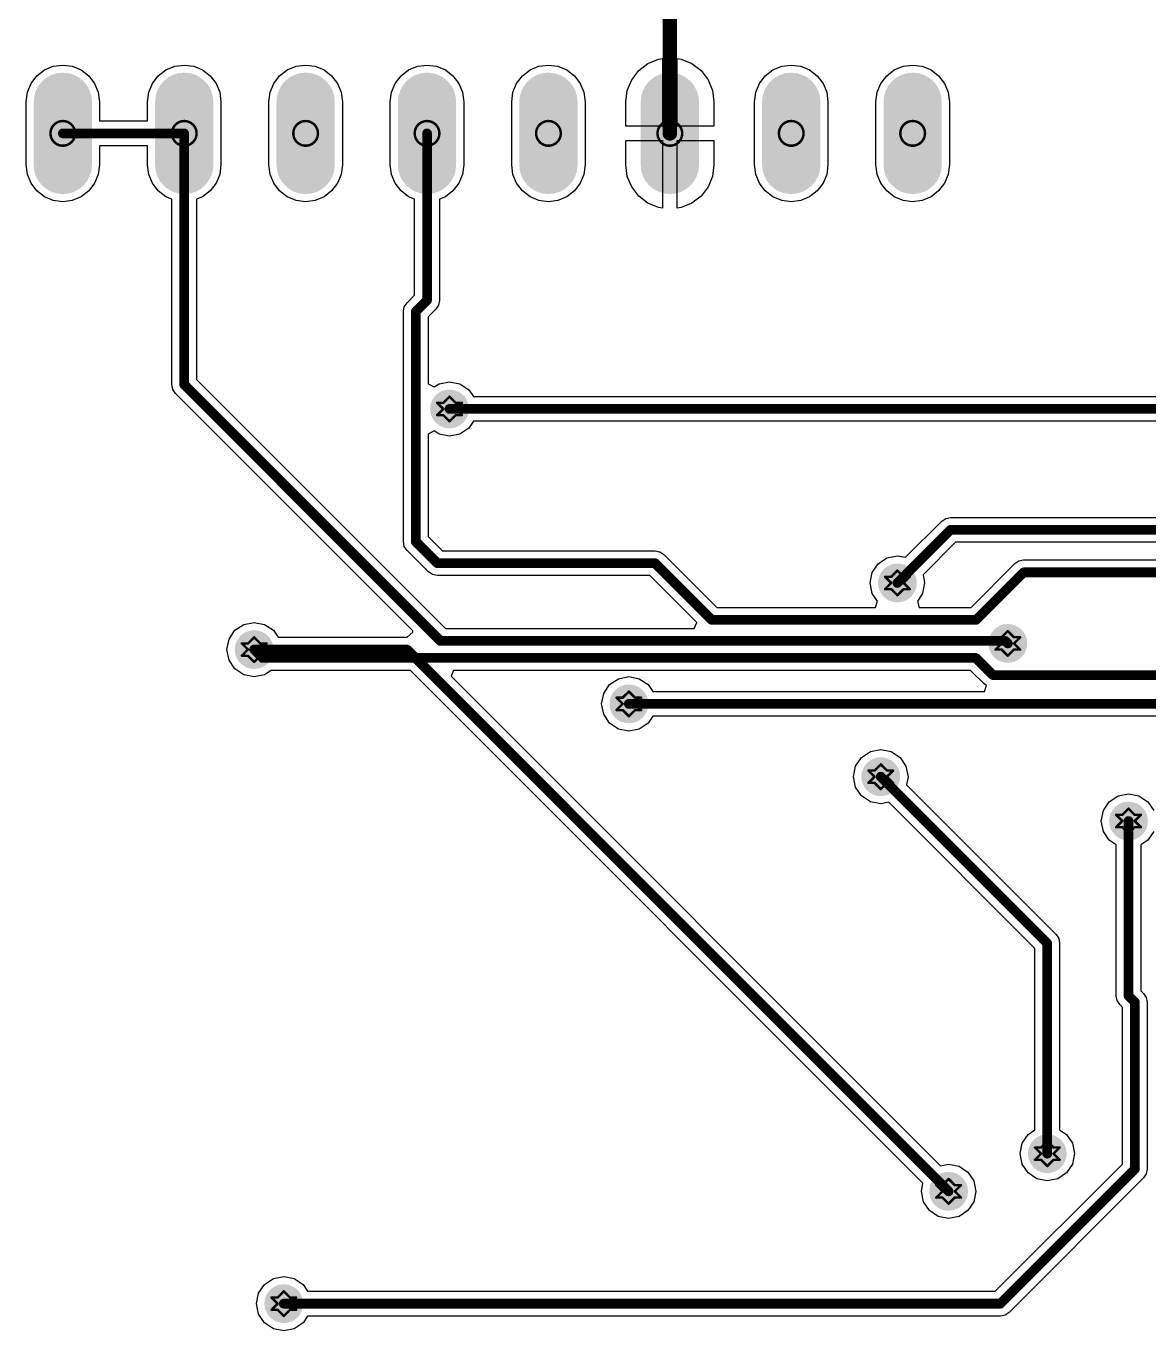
# Model space of a CAD drawing. Header units: millimetres. Extents: x 13 to 607, y 0 to 420.
# Drawn here: x 378.2 to 424.4, y 278.2 to 331.9 of the extents above; entities that cross this region are included whole.
import ezdxf

# ---------------------------------------------------------------- set-up
doc = ezdxf.new("R2010")
doc.units = ezdxf.units.MM
for name, color, linetype in [('BottomLayer', 5, 'Continuous'), ('DrillDrawing', 1, 'Continuous'), ('PadHoleLayer', 156, 'Continuous')]:
    doc.layers.add(name, color=color, linetype=linetype)

msp = doc.modelspace()

# ---------------------------------------------------------------- hatches: boundary and pattern name
at = {"layer": 'BottomLayer'}
h = msp.add_hatch(color=5, dxfattribs=at)
edge = h.paths.add_edge_path()
edge.add_arc((379.738, 328.739), 1.199, 0, 180)
edge.add_line((378.539, 328.739), (378.539, 326.142))
edge.add_arc((379.738, 326.142), 1.199, 180, 360)
edge.add_line((380.936, 326.142), (380.936, 328.739))
h = msp.add_hatch(color=5, dxfattribs=at)
edge = h.paths.add_edge_path()
edge.add_arc((384.732, 328.739), 1.199, 0, 180)
edge.add_line((383.534, 328.739), (383.534, 326.142))
edge.add_arc((384.732, 326.142), 1.199, 180, 360)
edge.add_line((385.931, 326.142), (385.931, 328.739))
h = msp.add_hatch(color=5, dxfattribs=at)
edge = h.paths.add_edge_path()
edge.add_arc((389.727, 328.739), 1.199, 0, 180)
edge.add_line((388.528, 328.739), (388.528, 326.142))
edge.add_arc((389.727, 326.142), 1.199, 180, 360)
edge.add_line((390.926, 326.142), (390.926, 328.739))
h = msp.add_hatch(color=5, dxfattribs=at)
edge = h.paths.add_edge_path()
edge.add_arc((394.722, 328.739), 1.199, 0, 180)
edge.add_line((393.523, 328.739), (393.523, 326.142))
edge.add_arc((394.722, 326.142), 1.199, 180, 360)
edge.add_line((395.92, 326.142), (395.92, 328.739))
h = msp.add_hatch(color=5, dxfattribs=at)
edge = h.paths.add_edge_path()
edge.add_arc((399.716, 328.739), 1.199, 0, 180)
edge.add_line((398.518, 328.739), (398.518, 326.142))
edge.add_arc((399.716, 326.142), 1.199, 180, 360)
edge.add_line((400.915, 326.142), (400.915, 328.739))
h = msp.add_hatch(color=5, dxfattribs=at)
edge = h.paths.add_edge_path()
edge.add_arc((404.711, 328.739), 1.199, 0, 180)
edge.add_line((403.512, 328.739), (403.512, 326.142))
edge.add_arc((404.711, 326.142), 1.199, 180, 360)
edge.add_line((405.91, 326.142), (405.91, 328.739))
h = msp.add_hatch(color=5, dxfattribs=at)
edge = h.paths.add_edge_path()
edge.add_arc((409.706, 328.739), 1.199, 0, 180)
edge.add_line((408.507, 328.739), (408.507, 326.142))
edge.add_arc((409.706, 326.142), 1.199, 180, 360)
edge.add_line((410.905, 326.142), (410.905, 328.739))
h = msp.add_hatch(color=5, dxfattribs=at)
edge = h.paths.add_edge_path()
edge.add_arc((414.701, 328.739), 1.199, 0, 180)
edge.add_line((413.502, 328.739), (413.502, 326.142))
edge.add_arc((414.701, 326.142), 1.199, 180, 360)
edge.add_line((415.899, 326.142), (415.899, 328.739))
h = msp.add_hatch(color=5, dxfattribs=at)
edge = h.paths.add_edge_path()
edge.add_arc((395.647, 316.108), 0.799, 0, 360, ccw=False)
h = msp.add_hatch(color=5, dxfattribs=at)
edge = h.paths.add_edge_path()
edge.add_arc((414.074, 308.953), 0.799, 0, 360, ccw=False)
h = msp.add_hatch(color=5, dxfattribs=at)
edge = h.paths.add_edge_path()
edge.add_arc((387.61, 306.213), 0.799, 0, 360, ccw=False)
h = msp.add_hatch(color=5, dxfattribs=at)
edge = h.paths.add_edge_path()
edge.add_arc((418.616, 306.466), 0.799, 0, 360, ccw=False)
h = msp.add_hatch(color=5, dxfattribs=at)
edge = h.paths.add_edge_path()
edge.add_arc((403.025, 303.98), 0.799, 0, 360, ccw=False)
h = msp.add_hatch(color=5, dxfattribs=at)
edge = h.paths.add_edge_path()
edge.add_arc((413.389, 300.986), 0.799, 0, 360, ccw=False)
h = msp.add_hatch(color=5, dxfattribs=at)
edge = h.paths.add_edge_path()
edge.add_arc((423.582, 299.163), 0.799, 0, 360, ccw=False)
h = msp.add_hatch(color=5, dxfattribs=at)
edge = h.paths.add_edge_path()
edge.add_arc((420.24, 285.485), 0.799, 0, 360, ccw=False)
h = msp.add_hatch(color=5, dxfattribs=at)
edge = h.paths.add_edge_path()
edge.add_arc((416.18, 283.935), 0.799, 0, 360, ccw=False)
h = msp.add_hatch(color=5, dxfattribs=at)
edge = h.paths.add_edge_path()
edge.add_arc((388.828, 279.317), 0.799, 0, 360, ccw=False)
at = {"layer": 'PadHoleLayer'}
h = msp.add_hatch(color=156, dxfattribs=at)
edge = h.paths.add_edge_path()
edge.add_arc((379.738, 327.44), 0.599, 0, 360, ccw=False)
h = msp.add_hatch(color=156, dxfattribs=at)
edge = h.paths.add_edge_path()
edge.add_arc((384.732, 327.44), 0.599, 0, 360, ccw=False)
h = msp.add_hatch(color=156, dxfattribs=at)
edge = h.paths.add_edge_path()
edge.add_arc((389.727, 327.44), 0.599, 0, 360, ccw=False)
h = msp.add_hatch(color=156, dxfattribs=at)
edge = h.paths.add_edge_path()
edge.add_arc((394.722, 327.44), 0.599, 0, 360, ccw=False)
h = msp.add_hatch(color=156, dxfattribs=at)
edge = h.paths.add_edge_path()
edge.add_arc((399.716, 327.44), 0.599, 0, 360, ccw=False)
h = msp.add_hatch(color=156, dxfattribs=at)
edge = h.paths.add_edge_path()
edge.add_arc((404.711, 327.44), 0.599, 0, 360, ccw=False)
h = msp.add_hatch(color=156, dxfattribs=at)
edge = h.paths.add_edge_path()
edge.add_arc((409.706, 327.44), 0.599, 0, 360, ccw=False)
h = msp.add_hatch(color=156, dxfattribs=at)
edge = h.paths.add_edge_path()
edge.add_arc((414.701, 327.44), 0.599, 0, 360, ccw=False)

# ---------------------------------------------------------------- linework, layer by layer
at = {"layer": 'BottomLayer'}
for p, q in [((404.242, 330.491), (404.411, 330.513)), ((404.411, 330.513), (404.411, 327.74)), ((405.011, 327.74), (405.011, 330.513)), ((405.011, 330.513), (405.181, 330.491)), ((378.669, 329.808), (378.982, 330.048)), ((378.982, 330.048), (379.346, 330.199)), ((379.346, 330.199), (379.738, 330.25)), ((379.738, 330.25), (380.129, 330.199)), ((380.129, 330.199), (380.493, 330.048)), ((380.493, 330.048), (380.806, 329.808)), ((383.664, 329.808), (383.977, 330.048)), ((383.977, 330.048), (384.341, 330.199)), ((384.341, 330.199), (384.732, 330.25)), ((384.732, 330.25), (385.124, 330.199)), ((385.124, 330.199), (385.488, 330.048)), ((385.488, 330.048), (385.801, 329.808)), ((388.658, 329.808), (388.971, 330.048)), ((388.971, 330.048), (389.336, 330.199)), ((389.336, 330.199), (389.727, 330.25)), ((389.727, 330.25), (390.118, 330.199)), ((390.118, 330.199), (390.483, 330.048)), ((390.483, 330.048), (390.796, 329.808)), ((393.653, 329.808), (393.966, 330.048)), ((393.966, 330.048), (394.331, 330.199)), ((394.331, 330.199), (394.722, 330.25)), ((394.722, 330.25), (395.113, 330.199)), ((395.113, 330.199), (395.477, 330.048)), ((395.477, 330.048), (395.79, 329.808)), ((398.648, 329.808), (398.961, 330.048)), ((398.961, 330.048), (399.325, 330.199)), ((399.325, 330.199), (399.716, 330.25)), ((399.716, 330.25), (400.108, 330.199)), ((400.108, 330.199), (400.472, 330.048)), ((400.472, 330.048), (400.785, 329.808)), ((403.141, 329.646), (403.429, 330.021)), ((403.429, 330.021), (403.804, 330.31)), ((403.804, 330.31), (404.242, 330.491)), ((405.181, 330.491), (405.618, 330.31)), ((405.618, 330.31), (405.994, 330.021)), ((405.994, 330.021), (406.282, 329.646)), ((408.637, 329.808), (408.95, 330.048)), ((408.95, 330.048), (409.315, 330.199)), ((409.315, 330.199), (409.706, 330.25)), ((409.706, 330.25), (410.097, 330.199)), ((410.097, 330.199), (410.462, 330.048)), ((410.462, 330.048), (410.775, 329.808)), ((413.632, 329.808), (413.945, 330.048)), ((413.945, 330.048), (414.309, 330.199)), ((414.309, 330.199), (414.701, 330.25)), ((414.701, 330.25), (415.092, 330.199)), ((415.092, 330.199), (415.456, 330.048)), ((415.456, 330.048), (415.769, 329.808)), ((378.278, 329.13), (378.429, 329.495)), ((378.429, 329.495), (378.669, 329.808)), ((380.806, 329.808), (381.046, 329.495)), ((381.046, 329.495), (381.197, 329.13)), ((383.273, 329.13), (383.423, 329.495)), ((383.423, 329.495), (383.664, 329.808)), ((385.801, 329.808), (386.041, 329.495)), ((386.041, 329.495), (386.192, 329.13)), ((388.267, 329.13), (388.418, 329.495)), ((388.418, 329.495), (388.658, 329.808)), ((390.796, 329.808), (391.036, 329.495)), ((391.036, 329.495), (391.187, 329.13)), ((393.262, 329.13), (393.413, 329.495)), ((393.413, 329.495), (393.653, 329.808)), ((395.79, 329.808), (396.031, 329.495)), ((396.031, 329.495), (396.182, 329.13)), ((398.257, 329.13), (398.408, 329.495)), ((398.408, 329.495), (398.648, 329.808)), ((400.785, 329.808), (401.025, 329.495)), ((401.025, 329.495), (401.176, 329.13)), ((402.959, 329.208), (403.141, 329.646)), ((406.282, 329.646), (406.463, 329.208)), ((408.246, 329.13), (408.397, 329.495)), ((408.397, 329.495), (408.637, 329.808)), ((410.775, 329.808), (411.015, 329.495)), ((411.015, 329.495), (411.166, 329.13)), ((413.241, 329.13), (413.392, 329.495)), ((413.392, 329.495), (413.632, 329.808)), ((415.769, 329.808), (416.009, 329.495)), ((416.009, 329.495), (416.16, 329.13)), ((378.226, 328.739), (378.278, 329.13)), ((381.197, 329.13), (381.249, 328.739)), ((383.221, 328.739), (383.273, 329.13)), ((386.192, 329.13), (386.244, 328.739)), ((388.216, 328.739), (388.267, 329.13)), ((391.187, 329.13), (391.238, 328.739)), ((393.21, 328.739), (393.262, 329.13)), ((396.182, 329.13), (396.233, 328.739)), ((398.205, 328.739), (398.257, 329.13)), ((401.176, 329.13), (401.228, 328.739)), ((402.898, 328.739), (402.959, 329.208)), ((406.463, 329.208), (406.525, 328.739)), ((408.195, 328.739), (408.246, 329.13)), ((411.166, 329.13), (411.217, 328.739)), ((413.189, 328.739), (413.241, 329.13)), ((416.16, 329.13), (416.212, 328.739)), ((378.226, 326.142), (378.226, 328.739)), ((381.249, 328.739), (381.249, 327.95)), ((383.221, 327.95), (383.221, 328.739)), ((386.244, 328.739), (386.244, 326.142)), ((388.216, 326.142), (388.216, 328.739)), ((391.238, 328.739), (391.238, 326.142)), ((393.21, 326.142), (393.21, 328.739)), ((396.233, 328.739), (396.233, 326.142)), ((398.205, 326.142), (398.205, 328.739)), ((401.228, 328.739), (401.228, 326.142)), ((402.898, 327.74), (402.898, 328.739)), ((406.525, 328.739), (406.525, 327.74)), ((408.195, 326.142), (408.195, 328.739)), ((411.217, 328.739), (411.217, 326.142)), ((413.189, 326.142), (413.189, 328.739)), ((416.212, 328.739), (416.212, 326.142)), ((381.249, 327.95), (383.221, 327.95)), ((404.411, 327.74), (402.898, 327.74)), ((406.525, 327.74), (405.011, 327.74)), ((383.221, 326.931), (381.249, 326.931)), ((381.249, 326.931), (381.249, 326.142)), ((383.221, 326.142), (383.221, 326.931)), ((402.898, 326.142), (402.898, 327.141)), ((402.898, 327.141), (404.411, 327.141)), ((404.411, 327.141), (404.411, 324.368)), ((405.011, 324.368), (405.011, 327.141)), ((405.011, 327.141), (406.525, 327.141)), ((406.525, 327.141), (406.525, 326.142)), ((378.278, 325.751), (378.226, 326.142)), ((378.429, 325.386), (378.278, 325.751)), ((381.197, 325.751), (381.046, 325.386)), ((381.249, 326.142), (381.197, 325.751)), ((383.273, 325.751), (383.221, 326.142)), ((383.423, 325.386), (383.273, 325.751)), ((386.192, 325.751), (386.041, 325.386)), ((386.244, 326.142), (386.192, 325.751)), ((388.267, 325.751), (388.216, 326.142)), ((388.418, 325.386), (388.267, 325.751)), ((391.187, 325.751), (391.036, 325.386)), ((391.238, 326.142), (391.187, 325.751)), ((393.262, 325.751), (393.21, 326.142)), ((393.413, 325.386), (393.262, 325.751)), ((396.182, 325.751), (396.031, 325.386)), ((396.233, 326.142), (396.182, 325.751)), ((398.257, 325.751), (398.205, 326.142)), ((398.408, 325.386), (398.257, 325.751)), ((401.176, 325.751), (401.025, 325.386)), ((401.228, 326.142), (401.176, 325.751)), ((402.959, 325.672), (402.898, 326.142)), ((406.525, 326.142), (406.463, 325.672)), ((408.246, 325.751), (408.195, 326.142)), ((408.397, 325.386), (408.246, 325.751)), ((411.166, 325.751), (411.015, 325.386)), ((411.217, 326.142), (411.166, 325.751)), ((413.241, 325.751), (413.189, 326.142)), ((413.392, 325.386), (413.241, 325.751)), ((416.16, 325.751), (416.009, 325.386)), ((416.212, 326.142), (416.16, 325.751)), ((378.669, 325.073), (378.429, 325.386)), ((381.046, 325.386), (380.806, 325.073)), ((383.664, 325.073), (383.423, 325.386)), ((386.041, 325.386), (385.801, 325.073)), ((388.658, 325.073), (388.418, 325.386)), ((391.036, 325.386), (390.796, 325.073)), ((393.653, 325.073), (393.413, 325.386)), ((396.031, 325.386), (395.79, 325.073)), ((398.648, 325.073), (398.408, 325.386)), ((401.025, 325.386), (400.785, 325.073)), ((403.141, 325.235), (402.959, 325.672)), ((403.429, 324.859), (403.141, 325.235)), ((406.282, 325.235), (405.994, 324.859)), ((406.463, 325.672), (406.282, 325.235)), ((408.637, 325.073), (408.397, 325.386)), ((411.015, 325.386), (410.775, 325.073)), ((413.632, 325.073), (413.392, 325.386)), ((416.009, 325.386), (415.769, 325.073)), ((378.982, 324.833), (378.669, 325.073)), ((379.346, 324.682), (378.982, 324.833)), ((379.738, 324.63), (379.346, 324.682)), ((380.129, 324.682), (379.738, 324.63)), ((380.493, 324.833), (380.129, 324.682)), ((380.806, 325.073), (380.493, 324.833)), ((383.977, 324.833), (383.664, 325.073)), ((384.223, 324.731), (383.977, 324.833)), ((384.223, 317.108), (384.223, 324.731)), ((385.488, 324.833), (385.242, 324.731)), ((385.242, 324.731), (385.242, 317.319)), ((385.801, 325.073), (385.488, 324.833)), ((388.971, 324.833), (388.658, 325.073)), ((389.336, 324.682), (388.971, 324.833)), ((389.727, 324.63), (389.336, 324.682)), ((390.118, 324.682), (389.727, 324.63)), ((390.483, 324.833), (390.118, 324.682)), ((390.796, 325.073), (390.483, 324.833)), ((393.966, 324.833), (393.653, 325.073)), ((394.212, 324.731), (393.966, 324.833)), ((394.212, 320.785), (394.212, 324.731)), ((395.477, 324.833), (395.231, 324.731)), ((395.231, 324.731), (395.231, 320.574)), ((395.79, 325.073), (395.477, 324.833)), ((398.961, 324.833), (398.648, 325.073)), ((399.325, 324.682), (398.961, 324.833)), ((399.716, 324.63), (399.325, 324.682)), ((400.108, 324.682), (399.716, 324.63)), ((400.472, 324.833), (400.108, 324.682)), ((400.785, 325.073), (400.472, 324.833)), ((403.804, 324.571), (403.429, 324.859)), ((405.994, 324.859), (405.618, 324.571)), ((408.95, 324.833), (408.637, 325.073)), ((409.315, 324.682), (408.95, 324.833)), ((409.706, 324.63), (409.315, 324.682)), ((410.097, 324.682), (409.706, 324.63)), ((410.462, 324.833), (410.097, 324.682)), ((410.775, 325.073), (410.462, 324.833)), ((413.945, 324.833), (413.632, 325.073)), ((414.309, 324.682), (413.945, 324.833)), ((414.701, 324.63), (414.309, 324.682)), ((415.092, 324.682), (414.701, 324.63)), ((415.456, 324.833), (415.092, 324.682)), ((415.769, 325.073), (415.456, 324.833)), ((404.242, 324.39), (403.804, 324.571)), ((404.411, 324.368), (404.242, 324.39)), ((405.181, 324.39), (405.011, 324.368)), ((405.618, 324.571), (405.181, 324.39)), ((393.787, 320.305), (393.898, 320.47)), ((393.898, 320.47), (394.212, 320.785)), ((395.192, 320.379), (395.082, 320.214)), ((395.231, 320.574), (395.192, 320.379)), ((393.749, 320.11), (393.787, 320.305)), ((393.749, 310.653), (393.749, 320.11)), ((395.082, 320.214), (394.767, 319.899)), ((394.767, 319.899), (394.767, 317.147)), ((384.262, 316.914), (384.223, 317.108)), ((385.242, 317.319), (395.484, 307.077)), ((394.767, 317.147), (395.021, 317.012)), ((395.021, 317.012), (395.218, 317.143)), ((395.218, 317.143), (395.647, 317.229)), ((395.647, 317.229), (396.076, 317.143)), ((396.076, 317.143), (396.439, 316.9)), ((384.372, 316.748), (384.262, 316.914)), ((394.142, 306.979), (384.372, 316.748)), ((396.439, 316.9), (396.628, 316.618)), ((396.628, 316.618), (459.602, 316.618)), ((396.628, 315.599), (396.439, 315.316)), ((459.602, 315.599), (396.628, 315.599)), ((395.021, 315.205), (394.767, 315.069)), ((394.767, 315.069), (394.767, 310.864)), ((395.218, 315.073), (395.021, 315.205)), ((395.647, 314.988), (395.218, 315.073)), ((396.076, 315.073), (395.647, 314.988)), ((396.439, 315.316), (396.076, 315.073)), ((414.408, 310.007), (415.896, 311.495)), ((415.896, 311.495), (416.061, 311.606)), ((416.061, 311.606), (416.256, 311.644)), ((416.256, 311.644), (472.044, 311.644)), ((394.767, 310.864), (395.357, 310.274)), ((393.787, 310.458), (393.749, 310.653)), ((393.898, 310.293), (393.787, 310.458)), ((394.786, 309.405), (393.898, 310.293)), ((395.357, 310.274), (404.103, 310.274)), ((404.103, 310.274), (404.297, 310.235)), ((404.297, 310.235), (404.463, 310.125)), ((404.463, 310.125), (406.64, 307.948)), ((416.467, 310.626), (415.128, 309.287)), ((472.255, 310.626), (416.467, 310.626)), ((413.039, 309.382), (413.282, 309.745)), ((413.282, 309.745), (413.645, 309.988)), ((413.645, 309.988), (414.074, 310.073)), ((414.074, 310.073), (414.408, 310.007)), ((417.106, 307.948), (418.908, 309.749)), ((418.908, 309.749), (419.073, 309.86)), ((419.073, 309.86), (419.268, 309.898)), ((419.268, 309.898), (488.296, 309.898)), ((394.951, 309.295), (394.786, 309.405)), ((395.146, 309.256), (394.951, 309.295)), ((403.892, 309.256), (395.146, 309.256)), ((405.816, 307.331), (403.892, 309.256)), ((412.954, 308.953), (413.039, 309.382)), ((415.128, 309.287), (415.195, 308.953)), ((413.039, 308.524), (412.954, 308.953)), ((413.255, 308.202), (413.039, 308.524)), ((415.109, 308.524), (414.894, 308.202)), ((415.195, 308.953), (415.109, 308.524)), ((413.179, 307.948), (413.255, 308.202)), ((414.894, 308.202), (414.97, 307.948)), ((406.64, 307.948), (413.179, 307.948)), ((414.97, 307.948), (417.106, 307.948)), ((386.575, 306.642), (386.818, 307.005)), ((386.818, 307.005), (387.181, 307.248)), ((387.181, 307.248), (387.61, 307.333)), ((387.61, 307.333), (388.039, 307.248)), ((388.039, 307.248), (388.402, 307.005)), ((388.402, 307.005), (388.591, 306.722)), ((393.903, 306.722), (394.133, 306.931)), ((394.133, 306.931), (394.142, 306.979)), ((395.484, 307.077), (405.711, 307.077)), ((405.711, 307.077), (405.816, 307.331)), ((386.49, 306.213), (386.575, 306.642)), ((388.591, 306.722), (393.903, 306.722)), ((386.575, 305.784), (386.49, 306.213)), ((386.818, 305.421), (386.575, 305.784)), ((387.181, 305.178), (386.818, 305.421)), ((388.311, 305.359), (388.039, 305.178)), ((394.036, 305.359), (388.311, 305.359)), ((415.126, 284.269), (394.036, 305.359)), ((395.808, 305.359), (395.711, 305.125)), ((417.086, 305.359), (395.808, 305.359)), ((417.64, 304.806), (417.086, 305.359)), ((387.61, 305.092), (387.181, 305.178)), ((388.039, 305.178), (387.61, 305.092)), ((395.711, 305.125), (415.846, 284.989)), ((401.99, 304.409), (402.233, 304.772)), ((402.233, 304.772), (402.596, 305.015)), ((402.596, 305.015), (403.025, 305.1)), ((403.025, 305.1), (403.454, 305.015)), ((403.454, 305.015), (403.817, 304.772)), ((403.817, 304.772), (404.006, 304.489)), ((417.733, 304.743), (417.64, 304.806)), ((401.905, 303.98), (401.99, 304.409)), ((404.006, 304.489), (417.656, 304.489)), ((417.656, 304.489), (417.733, 304.743)), ((401.99, 303.551), (401.905, 303.98)), ((402.233, 303.188), (401.99, 303.551)), ((402.596, 302.945), (402.233, 303.188)), ((403.817, 303.188), (403.454, 302.945)), ((404.006, 303.471), (403.817, 303.188)), ((442.644, 303.471), (404.006, 303.471)), ((403.025, 302.86), (402.596, 302.945)), ((403.454, 302.945), (403.025, 302.86)), ((412.96, 302.021), (413.389, 302.106)), ((413.389, 302.106), (413.818, 302.021)), ((412.354, 301.415), (412.597, 301.778)), ((412.597, 301.778), (412.96, 302.021)), ((413.818, 302.021), (414.181, 301.778)), ((414.181, 301.778), (414.424, 301.415)), ((412.269, 300.986), (412.354, 301.415)), ((414.424, 301.415), (414.51, 300.986)), ((412.354, 300.557), (412.269, 300.986)), ((412.597, 300.194), (412.354, 300.557)), ((414.51, 300.986), (414.443, 300.652)), ((414.443, 300.652), (420.6, 294.495)), ((412.96, 299.951), (412.597, 300.194)), ((413.389, 299.866), (412.96, 299.951)), ((413.723, 299.932), (413.389, 299.866)), ((419.731, 293.924), (413.723, 299.932)), ((422.547, 299.592), (422.789, 299.955)), ((422.789, 299.955), (423.153, 300.198)), ((423.153, 300.198), (423.582, 300.284)), ((423.582, 300.284), (424.01, 300.198)), ((424.01, 300.198), (424.374, 299.955)), ((424.374, 299.955), (424.617, 299.592)), ((422.461, 299.163), (422.547, 299.592)), ((422.547, 298.734), (422.461, 299.163)), ((422.789, 298.371), (422.547, 298.734)), ((423.072, 298.182), (422.789, 298.371)), ((424.374, 298.371), (424.091, 298.182)), ((424.617, 298.734), (424.374, 298.371)), ((423.072, 291.974), (423.072, 298.182)), ((424.091, 298.182), (424.091, 292.185)), ((420.6, 294.495), (420.71, 294.33)), ((420.71, 294.33), (420.749, 294.135)), ((420.749, 294.135), (420.749, 286.466)), ((419.731, 286.466), (419.731, 293.924)), ((423.111, 291.779), (423.072, 291.974)), ((424.091, 292.185), (424.203, 292.073)), ((424.203, 292.073), (424.313, 291.908)), ((424.313, 291.908), (424.352, 291.713)), ((423.222, 291.614), (423.111, 291.779)), ((423.334, 291.502), (423.222, 291.614)), ((423.334, 285.06), (423.334, 291.502)), ((424.352, 291.713), (424.352, 284.849)), ((419.205, 285.913), (419.448, 286.277)), ((419.448, 286.277), (419.731, 286.466)), ((420.749, 286.466), (421.032, 286.277)), ((421.032, 286.277), (421.275, 285.913)), ((419.12, 285.485), (419.205, 285.913)), ((419.205, 285.056), (419.12, 285.485)), ((421.275, 285.913), (421.36, 285.485)), ((421.36, 285.485), (421.275, 285.056)), ((415.846, 284.989), (416.18, 285.056)), ((416.18, 285.056), (416.609, 284.97)), ((416.609, 284.97), (416.972, 284.727)), ((418.101, 279.826), (423.334, 285.06)), ((419.448, 284.693), (419.205, 285.056)), ((421.275, 285.056), (421.032, 284.693)), ((416.972, 284.727), (417.215, 284.364)), ((424.203, 284.488), (418.672, 278.957)), ((419.811, 284.45), (419.448, 284.693)), ((420.24, 284.364), (419.811, 284.45)), ((420.669, 284.45), (420.24, 284.364)), ((421.032, 284.693), (420.669, 284.45)), ((424.313, 284.654), (424.203, 284.488)), ((424.352, 284.849), (424.313, 284.654)), ((415.06, 283.935), (415.126, 284.269)), ((415.145, 283.506), (415.06, 283.935)), ((417.215, 284.364), (417.301, 283.935)), ((417.301, 283.935), (417.215, 283.506)), ((415.388, 283.143), (415.145, 283.506)), ((417.215, 283.506), (416.972, 283.143)), ((415.751, 282.9), (415.388, 283.143)), ((416.18, 282.815), (415.751, 282.9)), ((416.609, 282.9), (416.18, 282.815)), ((416.972, 283.143), (416.609, 282.9)), ((387.793, 279.746), (388.036, 280.109)), ((388.036, 280.109), (388.399, 280.352)), ((388.399, 280.352), (388.828, 280.438)), ((388.828, 280.438), (389.257, 280.352)), ((389.257, 280.352), (389.62, 280.109)), ((389.62, 280.109), (389.809, 279.826)), ((387.708, 279.317), (387.793, 279.746)), ((389.809, 279.826), (418.101, 279.826)), ((387.793, 278.888), (387.708, 279.317)), ((388.036, 278.525), (387.793, 278.888)), ((388.399, 278.282), (388.036, 278.525)), ((389.62, 278.525), (389.257, 278.282)), ((389.809, 278.808), (389.62, 278.525)), ((418.312, 278.808), (389.809, 278.808)), ((418.506, 278.847), (418.312, 278.808)), ((418.672, 278.957), (418.506, 278.847)), ((388.828, 278.197), (388.399, 278.282)), ((389.257, 278.282), (388.828, 278.197))]:
    msp.add_line(p, q, dxfattribs=at)
for points, const_width in [([(404.711, 327.44), (404.711, 333.489)], 0.599), ([(384.732, 327.44), (379.738, 327.44)], 0.4), ([(384.732, 317.108), (384.732, 327.44)], 0.4), ([(394.722, 320.574), (394.722, 327.44)], 0.4), ([(394.722, 320.574), (394.258, 320.11)], 0.4), ([(394.258, 310.653), (394.258, 320.11)], 0.4), ([(395.273, 306.568), (384.732, 317.108)], 0.4), ([(460.583, 316.108), (395.647, 316.108)], 0.4), ([(416.256, 311.135), (414.074, 308.953)], 0.4), ([(472.255, 311.135), (416.256, 311.135)], 0.4), ([(395.146, 309.765), (394.258, 310.653)], 0.4), ([(404.103, 309.765), (395.146, 309.765)], 0.4), ([(406.429, 307.439), (404.103, 309.765)], 0.4), ([(419.268, 309.389), (417.317, 307.439)], 0.4), ([(488.296, 309.389), (419.268, 309.389)], 0.4), ([(417.317, 307.439), (406.429, 307.439)], 0.4), ([(393.903, 306.213), (387.61, 306.213)], 0.4), ([(387.954, 305.869), (387.61, 306.213)], 0.4), ([(394.247, 305.869), (393.903, 306.213)], 0.4), ([(418.515, 306.568), (395.273, 306.568)], 0.4), ([(418.616, 306.466), (418.515, 306.568)], 0.4), ([(394.247, 305.869), (387.954, 305.869)], 0.4), ([(417.297, 305.869), (394.247, 305.869)], 0.4), ([(416.18, 283.935), (394.247, 305.869)], 0.4), ([(418, 305.166), (417.297, 305.869)], 0.4), ([(441.233, 305.166), (418, 305.166)], 0.4), ([(442.644, 303.98), (403.025, 303.98)], 0.4), ([(420.24, 294.135), (413.389, 300.986)], 0.4), ([(423.582, 291.974), (423.582, 299.163)], 0.4), ([(420.24, 285.485), (420.24, 294.135)], 0.4), ([(423.843, 291.713), (423.582, 291.974)], 0.4), ([(423.843, 284.849), (423.843, 291.713)], 0.4), ([(423.843, 284.849), (418.312, 279.317)], 0.4), ([(418.312, 279.317), (388.828, 279.317)], 0.4)]:
    msp.add_lwpolyline(points, dxfattribs=dict(at, const_width=const_width))
for points, const_width in [([(379.837, 327.44, -1), (379.638, 327.44, -1)], 0.2), ([(384.832, 327.44, -1), (384.632, 327.44, -1)], 0.2), ([(384.832, 327.44, -1), (384.632, 327.44, -1)], 0.2), ([(394.822, 327.44, -1), (394.622, 327.44, -1)], 0.2), ([(404.861, 327.44, -1), (404.561, 327.44, -1)], 0.3), ([(394.822, 320.574, -1), (394.622, 320.574, -1)], 0.2), ([(394.822, 320.574, -1), (394.622, 320.574, -1)], 0.2), ([(394.358, 320.11, -1), (394.158, 320.11, -1)], 0.2), ([(394.358, 320.11, -1), (394.158, 320.11, -1)], 0.2), ([(384.832, 317.108, -1), (384.632, 317.108, -1)], 0.2), ([(384.832, 317.108, -1), (384.632, 317.108, -1)], 0.2), ([(395.747, 316.108, -1), (395.547, 316.108, -1)], 0.2), ([(416.356, 311.135, -1), (416.156, 311.135, -1)], 0.2), ([(416.356, 311.135, -1), (416.156, 311.135, -1)], 0.2), ([(394.358, 310.653, -1), (394.158, 310.653, -1)], 0.2), ([(394.358, 310.653, -1), (394.158, 310.653, -1)], 0.2), ([(395.246, 309.765, -1), (395.046, 309.765, -1)], 0.2), ([(395.246, 309.765, -1), (395.046, 309.765, -1)], 0.2), ([(404.202, 309.765, -1), (404.003, 309.765, -1)], 0.2), ([(404.202, 309.765, -1), (404.003, 309.765, -1)], 0.2), ([(419.368, 309.389, -1), (419.168, 309.389, -1)], 0.2), ([(419.368, 309.389, -1), (419.168, 309.389, -1)], 0.2), ([(414.174, 308.953, -1), (413.974, 308.953, -1)], 0.2), ([(406.529, 307.439, -1), (406.329, 307.439, -1)], 0.2), ([(406.529, 307.439, -1), (406.329, 307.439, -1)], 0.2), ([(417.417, 307.439, -1), (417.217, 307.439, -1)], 0.2), ([(417.417, 307.439, -1), (417.217, 307.439, -1)], 0.2), ([(387.71, 306.213, -1), (387.51, 306.213, -1)], 0.2), ([(387.71, 306.213, -1), (387.51, 306.213, -1)], 0.2), ([(394.002, 306.213, -1), (393.803, 306.213, -1)], 0.2), ([(394.002, 306.213, -1), (393.803, 306.213, -1)], 0.2), ([(395.373, 306.568, -1), (395.173, 306.568, -1)], 0.2), ([(395.373, 306.568, -1), (395.173, 306.568, -1)], 0.2), ([(418.614, 306.568, -1), (418.415, 306.568, -1)], 0.2), ([(418.614, 306.568, -1), (418.415, 306.568, -1)], 0.2), ([(418.716, 306.466, -1), (418.516, 306.466, -1)], 0.2), ([(388.054, 305.869, -1), (387.854, 305.869, -1)], 0.2), ([(388.054, 305.869, -1), (387.854, 305.869, -1)], 0.2), ([(394.347, 305.869, -1), (394.147, 305.869, -1)], 0.2), ([(394.347, 305.869, -1), (394.147, 305.869, -1)], 0.2), ([(394.347, 305.869, -1), (394.147, 305.869, -1)], 0.2), ([(394.347, 305.869, -1), (394.147, 305.869, -1)], 0.2), ([(417.397, 305.869, -1), (417.197, 305.869, -1)], 0.2), ([(417.397, 305.869, -1), (417.197, 305.869, -1)], 0.2), ([(418.1, 305.166, -1), (417.9, 305.166, -1)], 0.2), ([(418.1, 305.166, -1), (417.9, 305.166, -1)], 0.2), ([(403.125, 303.98, -1), (402.925, 303.98, -1)], 0.2), ([(413.489, 300.986, -1), (413.289, 300.986, -1)], 0.2), ([(423.682, 299.163, -1), (423.482, 299.163, -1)], 0.2), ([(420.34, 294.135, -1), (420.14, 294.135, -1)], 0.2), ([(420.34, 294.135, -1), (420.14, 294.135, -1)], 0.2), ([(423.682, 291.974, -1), (423.482, 291.974, -1)], 0.2), ([(423.682, 291.974, -1), (423.482, 291.974, -1)], 0.2), ([(423.943, 291.713, -1), (423.743, 291.713, -1)], 0.2), ([(423.943, 291.713, -1), (423.743, 291.713, -1)], 0.2), ([(420.34, 285.485, -1), (420.14, 285.485, -1)], 0.2), ([(423.943, 284.849, -1), (423.743, 284.849, -1)], 0.2), ([(423.943, 284.849, -1), (423.743, 284.849, -1)], 0.2), ([(416.28, 283.935, -1), (416.08, 283.935, -1)], 0.2), ([(388.928, 279.317, -1), (388.728, 279.317, -1)], 0.2), ([(418.411, 279.317, -1), (418.212, 279.317, -1)], 0.2), ([(418.411, 279.317, -1), (418.212, 279.317, -1)], 0.2)]:
    msp.add_lwpolyline(points, format="xyb", close=True, dxfattribs=dict(at, const_width=const_width))
at = {"layer": 'DrillDrawing'}
for points, const_width in [([(379.23, 327.44, -1), (380.245, 327.44, -1)], 0.101), ([(384.225, 327.44, -1), (385.24, 327.44, -1)], 0.101), ([(389.22, 327.44, -1), (390.234, 327.44, -1)], 0.101), ([(394.214, 327.44, -1), (395.229, 327.44, -1)], 0.101), ([(399.209, 327.44, -1), (400.224, 327.44, -1)], 0.101), ([(404.204, 327.44, -1), (405.219, 327.44, -1)], 0.101), ([(409.198, 327.44, -1), (410.213, 327.44, -1)], 0.101), ([(414.193, 327.44, -1), (415.208, 327.44, -1)], 0.101), ([(379.256, 327.44, -1), (379.205, 327.44, -1)], 0.0507), ([(380.27, 327.44, -1), (380.22, 327.44, -1)], 0.0507), ([(384.25, 327.44, -1), (384.2, 327.44, -1)], 0.0507), ([(385.265, 327.44, -1), (385.214, 327.44, -1)], 0.0507), ([(389.245, 327.44, -1), (389.194, 327.44, -1)], 0.0507), ([(390.26, 327.44, -1), (390.209, 327.44, -1)], 0.0507), ([(394.24, 327.44, -1), (394.189, 327.44, -1)], 0.0507), ([(395.255, 327.44, -1), (395.204, 327.44, -1)], 0.0507), ([(399.234, 327.44, -1), (399.184, 327.44, -1)], 0.0507), ([(400.249, 327.44, -1), (400.198, 327.44, -1)], 0.0507), ([(404.229, 327.44, -1), (404.178, 327.44, -1)], 0.0507), ([(405.244, 327.44, -1), (405.193, 327.44, -1)], 0.0507), ([(409.224, 327.44, -1), (409.173, 327.44, -1)], 0.0507), ([(410.239, 327.44, -1), (410.188, 327.44, -1)], 0.0507), ([(414.218, 327.44, -1), (414.168, 327.44, -1)], 0.0507), ([(415.233, 327.44, -1), (415.183, 327.44, -1)], 0.0507), ([(395.672, 316.616, -1), (395.621, 316.616, -1)], 0.0507), ([(395.672, 316.616, -1), (395.621, 316.616, -1)], 0.0507), ([(395.165, 316.362, -1), (395.114, 316.362, -1)], 0.0507), ([(395.165, 316.362, -1), (395.114, 316.362, -1)], 0.0507), ([(395.418, 316.362, -1), (395.368, 316.362, -1)], 0.0507), ([(395.418, 316.362, -1), (395.368, 316.362, -1)], 0.0507), ([(395.418, 316.108, -1), (395.368, 316.108, -1)], 0.0507), ([(395.418, 316.108, -1), (395.368, 316.108, -1)], 0.0507), ([(395.926, 316.362, -1), (395.875, 316.362, -1)], 0.0507), ([(395.926, 316.362, -1), (395.875, 316.362, -1)], 0.0507), ([(395.926, 316.108, -1), (395.875, 316.108, -1)], 0.0507), ([(395.926, 316.108, -1), (395.875, 316.108, -1)], 0.0507), ([(396.18, 316.362, -1), (396.129, 316.362, -1)], 0.0507), ([(396.18, 316.362, -1), (396.129, 316.362, -1)], 0.0507), ([(395.165, 315.855, -1), (395.114, 315.855, -1)], 0.0507), ([(395.165, 315.855, -1), (395.114, 315.855, -1)], 0.0507), ([(395.418, 315.855, -1), (395.368, 315.855, -1)], 0.0507), ([(395.418, 315.855, -1), (395.368, 315.855, -1)], 0.0507), ([(395.672, 315.601, -1), (395.621, 315.601, -1)], 0.0507), ([(395.672, 315.601, -1), (395.621, 315.601, -1)], 0.0507), ([(395.926, 315.855, -1), (395.875, 315.855, -1)], 0.0507), ([(395.926, 315.855, -1), (395.875, 315.855, -1)], 0.0507), ([(396.18, 315.855, -1), (396.129, 315.855, -1)], 0.0507), ([(396.18, 315.855, -1), (396.129, 315.855, -1)], 0.0507), ([(413.592, 309.207, -1), (413.541, 309.207, -1)], 0.0507), ([(413.592, 309.207, -1), (413.541, 309.207, -1)], 0.0507), ([(413.846, 309.207, -1), (413.795, 309.207, -1)], 0.0507), ([(413.846, 309.207, -1), (413.795, 309.207, -1)], 0.0507), ([(414.1, 309.461, -1), (414.049, 309.461, -1)], 0.0507), ([(414.1, 309.461, -1), (414.049, 309.461, -1)], 0.0507), ([(414.353, 309.207, -1), (414.303, 309.207, -1)], 0.0507), ([(414.353, 309.207, -1), (414.303, 309.207, -1)], 0.0507), ([(414.607, 309.207, -1), (414.556, 309.207, -1)], 0.0507), ([(414.607, 309.207, -1), (414.556, 309.207, -1)], 0.0507), ([(413.592, 308.699, -1), (413.541, 308.699, -1)], 0.0507), ([(413.592, 308.699, -1), (413.541, 308.699, -1)], 0.0507), ([(413.846, 308.953, -1), (413.795, 308.953, -1)], 0.0507), ([(413.846, 308.953, -1), (413.795, 308.953, -1)], 0.0507), ([(413.846, 308.699, -1), (413.795, 308.699, -1)], 0.0507), ([(413.846, 308.699, -1), (413.795, 308.699, -1)], 0.0507), ([(414.353, 308.953, -1), (414.303, 308.953, -1)], 0.0507), ([(414.353, 308.953, -1), (414.303, 308.953, -1)], 0.0507), ([(414.353, 308.699, -1), (414.303, 308.699, -1)], 0.0507), ([(414.353, 308.699, -1), (414.303, 308.699, -1)], 0.0507), ([(414.607, 308.699, -1), (414.556, 308.699, -1)], 0.0507), ([(414.607, 308.699, -1), (414.556, 308.699, -1)], 0.0507), ([(414.1, 308.446, -1), (414.049, 308.446, -1)], 0.0507), ([(414.1, 308.446, -1), (414.049, 308.446, -1)], 0.0507), ([(418.641, 306.974, -1), (418.591, 306.974, -1)], 0.0507), ([(418.641, 306.974, -1), (418.591, 306.974, -1)], 0.0507), ([(387.128, 306.466, -1), (387.077, 306.466, -1)], 0.0507), ([(387.128, 306.466, -1), (387.077, 306.466, -1)], 0.0507), ([(387.382, 306.466, -1), (387.331, 306.466, -1)], 0.0507), ([(387.382, 306.466, -1), (387.331, 306.466, -1)], 0.0507), ([(387.635, 306.72, -1), (387.585, 306.72, -1)], 0.0507), ([(387.635, 306.72, -1), (387.585, 306.72, -1)], 0.0507), ([(387.889, 306.466, -1), (387.838, 306.466, -1)], 0.0507), ([(387.889, 306.466, -1), (387.838, 306.466, -1)], 0.0507), ([(388.143, 306.466, -1), (388.092, 306.466, -1)], 0.0507), ([(388.143, 306.466, -1), (388.092, 306.466, -1)], 0.0507), ([(418.134, 306.72, -1), (418.083, 306.72, -1)], 0.0507), ([(418.134, 306.72, -1), (418.083, 306.72, -1)], 0.0507), ([(418.388, 306.72, -1), (418.337, 306.72, -1)], 0.0507), ([(418.388, 306.72, -1), (418.337, 306.72, -1)], 0.0507), ([(418.388, 306.466, -1), (418.337, 306.466, -1)], 0.0507), ([(418.388, 306.466, -1), (418.337, 306.466, -1)], 0.0507), ([(418.895, 306.72, -1), (418.844, 306.72, -1)], 0.0507), ([(418.895, 306.72, -1), (418.844, 306.72, -1)], 0.0507), ([(418.895, 306.466, -1), (418.844, 306.466, -1)], 0.0507), ([(418.895, 306.466, -1), (418.844, 306.466, -1)], 0.0507), ([(419.149, 306.72, -1), (419.098, 306.72, -1)], 0.0507), ([(419.149, 306.72, -1), (419.098, 306.72, -1)], 0.0507), ([(387.128, 305.959, -1), (387.077, 305.959, -1)], 0.0507), ([(387.128, 305.959, -1), (387.077, 305.959, -1)], 0.0507), ([(387.382, 306.213, -1), (387.331, 306.213, -1)], 0.0507), ([(387.382, 306.213, -1), (387.331, 306.213, -1)], 0.0507), ([(387.382, 305.959, -1), (387.331, 305.959, -1)], 0.0507), ([(387.382, 305.959, -1), (387.331, 305.959, -1)], 0.0507), ([(387.889, 306.213, -1), (387.838, 306.213, -1)], 0.0507), ([(387.889, 306.213, -1), (387.838, 306.213, -1)], 0.0507), ([(387.889, 305.959, -1), (387.838, 305.959, -1)], 0.0507), ([(387.889, 305.959, -1), (387.838, 305.959, -1)], 0.0507), ([(388.143, 305.959, -1), (388.092, 305.959, -1)], 0.0507), ([(388.143, 305.959, -1), (388.092, 305.959, -1)], 0.0507), ([(418.134, 306.213, -1), (418.083, 306.213, -1)], 0.0507), ([(418.134, 306.213, -1), (418.083, 306.213, -1)], 0.0507), ([(418.388, 306.213, -1), (418.337, 306.213, -1)], 0.0507), ([(418.388, 306.213, -1), (418.337, 306.213, -1)], 0.0507), ([(418.641, 305.959, -1), (418.591, 305.959, -1)], 0.0507), ([(418.641, 305.959, -1), (418.591, 305.959, -1)], 0.0507), ([(418.895, 306.213, -1), (418.844, 306.213, -1)], 0.0507), ([(418.895, 306.213, -1), (418.844, 306.213, -1)], 0.0507), ([(419.149, 306.213, -1), (419.098, 306.213, -1)], 0.0507), ([(419.149, 306.213, -1), (419.098, 306.213, -1)], 0.0507), ([(387.635, 305.705, -1), (387.585, 305.705, -1)], 0.0507), ([(387.635, 305.705, -1), (387.585, 305.705, -1)], 0.0507), ([(402.543, 304.234, -1), (402.492, 304.234, -1)], 0.0507), ([(402.543, 304.234, -1), (402.492, 304.234, -1)], 0.0507), ([(402.797, 304.234, -1), (402.746, 304.234, -1)], 0.0507), ([(402.797, 304.234, -1), (402.746, 304.234, -1)], 0.0507), ([(403.05, 304.487, -1), (403, 304.487, -1)], 0.0507), ([(403.05, 304.487, -1), (403, 304.487, -1)], 0.0507), ([(403.304, 304.234, -1), (403.253, 304.234, -1)], 0.0507), ([(403.304, 304.234, -1), (403.253, 304.234, -1)], 0.0507), ([(403.558, 304.234, -1), (403.507, 304.234, -1)], 0.0507), ([(403.558, 304.234, -1), (403.507, 304.234, -1)], 0.0507), ([(402.543, 303.726, -1), (402.492, 303.726, -1)], 0.0507), ([(402.543, 303.726, -1), (402.492, 303.726, -1)], 0.0507), ([(402.797, 303.98, -1), (402.746, 303.98, -1)], 0.0507), ([(402.797, 303.98, -1), (402.746, 303.98, -1)], 0.0507), ([(402.797, 303.726, -1), (402.746, 303.726, -1)], 0.0507), ([(402.797, 303.726, -1), (402.746, 303.726, -1)], 0.0507), ([(403.304, 303.98, -1), (403.253, 303.98, -1)], 0.0507), ([(403.304, 303.98, -1), (403.253, 303.98, -1)], 0.0507), ([(403.304, 303.726, -1), (403.253, 303.726, -1)], 0.0507), ([(403.304, 303.726, -1), (403.253, 303.726, -1)], 0.0507), ([(403.558, 303.726, -1), (403.507, 303.726, -1)], 0.0507), ([(403.558, 303.726, -1), (403.507, 303.726, -1)], 0.0507), ([(403.05, 303.472, -1), (403, 303.472, -1)], 0.0507), ([(403.05, 303.472, -1), (403, 303.472, -1)], 0.0507), ([(413.415, 301.493, -1), (413.364, 301.493, -1)], 0.0507), ([(413.415, 301.493, -1), (413.364, 301.493, -1)], 0.0507), ([(412.907, 301.24, -1), (412.856, 301.24, -1)], 0.0507), ([(412.907, 301.24, -1), (412.856, 301.24, -1)], 0.0507), ([(413.161, 301.24, -1), (413.11, 301.24, -1)], 0.0507), ([(413.161, 301.24, -1), (413.11, 301.24, -1)], 0.0507), ([(413.161, 300.986, -1), (413.11, 300.986, -1)], 0.0507), ([(413.161, 300.986, -1), (413.11, 300.986, -1)], 0.0507), ([(413.668, 301.24, -1), (413.618, 301.24, -1)], 0.0507), ([(413.668, 301.24, -1), (413.618, 301.24, -1)], 0.0507), ([(413.668, 300.986, -1), (413.618, 300.986, -1)], 0.0507), ([(413.668, 300.986, -1), (413.618, 300.986, -1)], 0.0507), ([(413.922, 301.24, -1), (413.871, 301.24, -1)], 0.0507), ([(413.922, 301.24, -1), (413.871, 301.24, -1)], 0.0507), ([(412.907, 300.732, -1), (412.856, 300.732, -1)], 0.0507), ([(412.907, 300.732, -1), (412.856, 300.732, -1)], 0.0507), ([(413.161, 300.732, -1), (413.11, 300.732, -1)], 0.0507), ([(413.161, 300.732, -1), (413.11, 300.732, -1)], 0.0507), ([(413.415, 300.478, -1), (413.364, 300.478, -1)], 0.0507), ([(413.415, 300.478, -1), (413.364, 300.478, -1)], 0.0507), ([(413.668, 300.732, -1), (413.618, 300.732, -1)], 0.0507), ([(413.668, 300.732, -1), (413.618, 300.732, -1)], 0.0507), ([(413.922, 300.732, -1), (413.871, 300.732, -1)], 0.0507), ([(413.922, 300.732, -1), (413.871, 300.732, -1)], 0.0507), ([(423.1, 299.417, -1), (423.049, 299.417, -1)], 0.0507), ([(423.1, 299.417, -1), (423.049, 299.417, -1)], 0.0507), ([(423.353, 299.417, -1), (423.303, 299.417, -1)], 0.0507), ([(423.353, 299.417, -1), (423.303, 299.417, -1)], 0.0507), ([(423.607, 299.671, -1), (423.556, 299.671, -1)], 0.0507), ([(423.607, 299.671, -1), (423.556, 299.671, -1)], 0.0507), ([(423.861, 299.417, -1), (423.81, 299.417, -1)], 0.0507), ([(423.861, 299.417, -1), (423.81, 299.417, -1)], 0.0507), ([(424.115, 299.417, -1), (424.064, 299.417, -1)], 0.0507), ([(424.115, 299.417, -1), (424.064, 299.417, -1)], 0.0507), ([(423.1, 298.909, -1), (423.049, 298.909, -1)], 0.0507), ([(423.1, 298.909, -1), (423.049, 298.909, -1)], 0.0507), ([(423.353, 299.163, -1), (423.303, 299.163, -1)], 0.0507), ([(423.353, 299.163, -1), (423.303, 299.163, -1)], 0.0507), ([(423.353, 298.909, -1), (423.303, 298.909, -1)], 0.0507), ([(423.353, 298.909, -1), (423.303, 298.909, -1)], 0.0507), ([(423.861, 299.163, -1), (423.81, 299.163, -1)], 0.0507), ([(423.861, 299.163, -1), (423.81, 299.163, -1)], 0.0507), ([(423.861, 298.909, -1), (423.81, 298.909, -1)], 0.0507), ([(423.861, 298.909, -1), (423.81, 298.909, -1)], 0.0507), ([(424.115, 298.909, -1), (424.064, 298.909, -1)], 0.0507), ([(424.115, 298.909, -1), (424.064, 298.909, -1)], 0.0507), ([(423.607, 298.656, -1), (423.556, 298.656, -1)], 0.0507), ([(423.607, 298.656, -1), (423.556, 298.656, -1)], 0.0507), ([(420.265, 285.992, -1), (420.215, 285.992, -1)], 0.0507), ([(420.265, 285.992, -1), (420.215, 285.992, -1)], 0.0507), ([(419.758, 285.738, -1), (419.707, 285.738, -1)], 0.0507), ([(419.758, 285.738, -1), (419.707, 285.738, -1)], 0.0507), ([(420.012, 285.738, -1), (419.961, 285.738, -1)], 0.0507), ([(420.012, 285.738, -1), (419.961, 285.738, -1)], 0.0507), ([(420.012, 285.485, -1), (419.961, 285.485, -1)], 0.0507), ([(420.012, 285.485, -1), (419.961, 285.485, -1)], 0.0507), ([(420.519, 285.738, -1), (420.468, 285.738, -1)], 0.0507), ([(420.519, 285.738, -1), (420.468, 285.738, -1)], 0.0507), ([(420.519, 285.485, -1), (420.468, 285.485, -1)], 0.0507), ([(420.519, 285.485, -1), (420.468, 285.485, -1)], 0.0507), ([(420.773, 285.738, -1), (420.722, 285.738, -1)], 0.0507), ([(420.773, 285.738, -1), (420.722, 285.738, -1)], 0.0507), ([(419.758, 285.231, -1), (419.707, 285.231, -1)], 0.0507), ([(419.758, 285.231, -1), (419.707, 285.231, -1)], 0.0507), ([(420.012, 285.231, -1), (419.961, 285.231, -1)], 0.0507), ([(420.012, 285.231, -1), (419.961, 285.231, -1)], 0.0507), ([(420.265, 284.977, -1), (420.215, 284.977, -1)], 0.0507), ([(420.265, 284.977, -1), (420.215, 284.977, -1)], 0.0507), ([(420.519, 285.231, -1), (420.468, 285.231, -1)], 0.0507), ([(420.519, 285.231, -1), (420.468, 285.231, -1)], 0.0507), ([(420.773, 285.231, -1), (420.722, 285.231, -1)], 0.0507), ([(420.773, 285.231, -1), (420.722, 285.231, -1)], 0.0507), ([(416.206, 284.443, -1), (416.155, 284.443, -1)], 0.0507), ([(416.206, 284.443, -1), (416.155, 284.443, -1)], 0.0507), ([(415.698, 284.189, -1), (415.647, 284.189, -1)], 0.0507), ([(415.698, 284.189, -1), (415.647, 284.189, -1)], 0.0507), ([(415.952, 284.189, -1), (415.901, 284.189, -1)], 0.0507), ([(415.952, 284.189, -1), (415.901, 284.189, -1)], 0.0507), ([(415.952, 283.935, -1), (415.901, 283.935, -1)], 0.0507), ([(415.952, 283.935, -1), (415.901, 283.935, -1)], 0.0507), ([(416.459, 284.189, -1), (416.409, 284.189, -1)], 0.0507), ([(416.459, 284.189, -1), (416.409, 284.189, -1)], 0.0507), ([(416.459, 283.935, -1), (416.409, 283.935, -1)], 0.0507), ([(416.459, 283.935, -1), (416.409, 283.935, -1)], 0.0507), ([(416.713, 284.189, -1), (416.662, 284.189, -1)], 0.0507), ([(416.713, 284.189, -1), (416.662, 284.189, -1)], 0.0507), ([(415.698, 283.681, -1), (415.647, 283.681, -1)], 0.0507), ([(415.698, 283.681, -1), (415.647, 283.681, -1)], 0.0507), ([(415.952, 283.681, -1), (415.901, 283.681, -1)], 0.0507), ([(415.952, 283.681, -1), (415.901, 283.681, -1)], 0.0507), ([(416.206, 283.428, -1), (416.155, 283.428, -1)], 0.0507), ([(416.206, 283.428, -1), (416.155, 283.428, -1)], 0.0507), ([(416.459, 283.681, -1), (416.409, 283.681, -1)], 0.0507), ([(416.459, 283.681, -1), (416.409, 283.681, -1)], 0.0507), ([(416.713, 283.681, -1), (416.662, 283.681, -1)], 0.0507), ([(416.713, 283.681, -1), (416.662, 283.681, -1)], 0.0507), ([(388.346, 279.571, -1), (388.295, 279.571, -1)], 0.0507), ([(388.346, 279.571, -1), (388.295, 279.571, -1)], 0.0507), ([(388.6, 279.571, -1), (388.549, 279.571, -1)], 0.0507), ([(388.6, 279.571, -1), (388.549, 279.571, -1)], 0.0507), ([(388.853, 279.825, -1), (388.803, 279.825, -1)], 0.0507), ([(388.853, 279.825, -1), (388.803, 279.825, -1)], 0.0507), ([(389.107, 279.571, -1), (389.056, 279.571, -1)], 0.0507), ([(389.107, 279.571, -1), (389.056, 279.571, -1)], 0.0507), ([(389.361, 279.571, -1), (389.31, 279.571, -1)], 0.0507), ([(389.361, 279.571, -1), (389.31, 279.571, -1)], 0.0507), ([(388.346, 279.064, -1), (388.295, 279.064, -1)], 0.0507), ([(388.346, 279.064, -1), (388.295, 279.064, -1)], 0.0507), ([(388.6, 279.317, -1), (388.549, 279.317, -1)], 0.0507), ([(388.6, 279.317, -1), (388.549, 279.317, -1)], 0.0507), ([(388.6, 279.064, -1), (388.549, 279.064, -1)], 0.0507), ([(388.6, 279.064, -1), (388.549, 279.064, -1)], 0.0507), ([(389.107, 279.317, -1), (389.056, 279.317, -1)], 0.0507), ([(389.107, 279.317, -1), (389.056, 279.317, -1)], 0.0507), ([(389.107, 279.064, -1), (389.056, 279.064, -1)], 0.0507), ([(389.107, 279.064, -1), (389.056, 279.064, -1)], 0.0507), ([(389.361, 279.064, -1), (389.31, 279.064, -1)], 0.0507), ([(389.361, 279.064, -1), (389.31, 279.064, -1)], 0.0507), ([(388.853, 278.81, -1), (388.803, 278.81, -1)], 0.0507), ([(388.853, 278.81, -1), (388.803, 278.81, -1)], 0.0507)]:
    msp.add_lwpolyline(points, format="xyb", close=True, dxfattribs=dict(at, const_width=const_width))
at = {"layer": 'DrillDrawing', "const_width": 0.101}
for points in [[(395.647, 316.616), (395.393, 316.362)], [(395.901, 316.362), (395.647, 316.616)], [(395.393, 316.362), (395.139, 316.362)], [(395.393, 316.108), (395.139, 316.362)], [(395.393, 316.108), (395.139, 315.855)], [(396.154, 316.362), (395.901, 316.108)], [(396.154, 316.362), (395.901, 316.362)], [(396.154, 315.855), (395.901, 316.108)], [(395.393, 315.855), (395.139, 315.855)], [(395.647, 315.601), (395.393, 315.855)], [(395.901, 315.855), (395.647, 315.601)], [(396.154, 315.855), (395.901, 315.855)], [(413.821, 309.207), (413.567, 309.207)], [(413.821, 308.953), (413.567, 309.207)], [(414.074, 309.461), (413.821, 309.207)], [(414.328, 309.207), (414.074, 309.461)], [(414.582, 309.207), (414.328, 308.953)], [(414.582, 309.207), (414.328, 309.207)], [(413.821, 308.953), (413.567, 308.699)], [(413.821, 308.699), (413.567, 308.699)], [(414.074, 308.446), (413.821, 308.699)], [(414.328, 308.699), (414.074, 308.446)], [(414.582, 308.699), (414.328, 308.953)], [(414.582, 308.699), (414.328, 308.699)], [(418.616, 306.974), (418.362, 306.72)], [(418.87, 306.72), (418.616, 306.974)], [(387.356, 306.466), (387.103, 306.466)], [(387.356, 306.213), (387.103, 306.466)], [(387.61, 306.72), (387.356, 306.466)], [(387.864, 306.466), (387.61, 306.72)], [(388.118, 306.466), (387.864, 306.213)], [(388.118, 306.466), (387.864, 306.466)], [(418.362, 306.72), (418.109, 306.72)], [(418.362, 306.466), (418.109, 306.72)], [(418.362, 306.466), (418.109, 306.213)], [(419.123, 306.72), (418.87, 306.466)], [(419.123, 306.72), (418.87, 306.72)], [(419.123, 306.213), (418.87, 306.466)], [(387.356, 306.213), (387.103, 305.959)], [(387.356, 305.959), (387.103, 305.959)], [(387.61, 305.705), (387.356, 305.959)], [(387.864, 305.959), (387.61, 305.705)], [(388.118, 305.959), (387.864, 306.213)], [(388.118, 305.959), (387.864, 305.959)], [(418.362, 306.213), (418.109, 306.213)], [(418.616, 305.959), (418.362, 306.213)], [(418.87, 306.213), (418.616, 305.959)], [(419.123, 306.213), (418.87, 306.213)], [(402.771, 304.234), (402.517, 304.234)], [(402.771, 303.98), (402.517, 304.234)], [(403.025, 304.487), (402.771, 304.234)], [(403.279, 304.234), (403.025, 304.487)], [(403.532, 304.234), (403.279, 303.98)], [(403.532, 304.234), (403.279, 304.234)], [(402.771, 303.98), (402.517, 303.726)], [(402.771, 303.726), (402.517, 303.726)], [(403.025, 303.472), (402.771, 303.726)], [(403.279, 303.726), (403.025, 303.472)], [(403.532, 303.726), (403.279, 303.98)], [(403.532, 303.726), (403.279, 303.726)], [(413.389, 301.493), (413.135, 301.24)], [(413.643, 301.24), (413.389, 301.493)], [(413.135, 301.24), (412.882, 301.24)], [(413.135, 300.986), (412.882, 301.24)], [(413.135, 300.986), (412.882, 300.732)], [(413.897, 301.24), (413.643, 300.986)], [(413.897, 301.24), (413.643, 301.24)], [(413.897, 300.732), (413.643, 300.986)], [(413.135, 300.732), (412.882, 300.732)], [(413.389, 300.478), (413.135, 300.732)], [(413.643, 300.732), (413.389, 300.478)], [(413.897, 300.732), (413.643, 300.732)], [(423.328, 299.417), (423.074, 299.417)], [(423.328, 299.163), (423.074, 299.417)], [(423.582, 299.671), (423.328, 299.417)], [(423.835, 299.417), (423.582, 299.671)], [(424.089, 299.417), (423.835, 299.163)], [(424.089, 299.417), (423.835, 299.417)], [(423.328, 299.163), (423.074, 298.909)], [(423.328, 298.909), (423.074, 298.909)], [(423.582, 298.656), (423.328, 298.909)], [(423.835, 298.909), (423.582, 298.656)], [(424.089, 298.909), (423.835, 299.163)], [(424.089, 298.909), (423.835, 298.909)], [(420.24, 285.992), (419.986, 285.738)], [(420.494, 285.738), (420.24, 285.992)], [(419.986, 285.738), (419.732, 285.738)], [(419.986, 285.485), (419.732, 285.738)], [(419.986, 285.485), (419.732, 285.231)], [(420.747, 285.738), (420.494, 285.485)], [(420.747, 285.738), (420.494, 285.738)], [(420.747, 285.231), (420.494, 285.485)], [(419.986, 285.231), (419.732, 285.231)], [(420.24, 284.977), (419.986, 285.231)], [(420.494, 285.231), (420.24, 284.977)], [(420.747, 285.231), (420.494, 285.231)], [(416.18, 284.443), (415.926, 284.189)], [(416.434, 284.189), (416.18, 284.443)], [(415.926, 284.189), (415.673, 284.189)], [(415.926, 283.935), (415.673, 284.189)], [(415.926, 283.935), (415.673, 283.681)], [(416.688, 284.189), (416.434, 283.935)], [(416.688, 284.189), (416.434, 284.189)], [(416.688, 283.681), (416.434, 283.935)], [(415.926, 283.681), (415.673, 283.681)], [(416.18, 283.428), (415.926, 283.681)], [(416.434, 283.681), (416.18, 283.428)], [(416.688, 283.681), (416.434, 283.681)], [(388.574, 279.571), (388.321, 279.571)], [(388.574, 279.317), (388.321, 279.571)], [(388.828, 279.825), (388.574, 279.571)], [(389.082, 279.571), (388.828, 279.825)], [(389.335, 279.571), (389.082, 279.317)], [(389.335, 279.571), (389.082, 279.571)], [(388.574, 279.317), (388.321, 279.064)], [(388.574, 279.064), (388.321, 279.064)], [(388.828, 278.81), (388.574, 279.064)], [(389.082, 279.064), (388.828, 278.81)], [(389.335, 279.064), (389.082, 279.317)], [(389.335, 279.064), (389.082, 279.064)]]:
    msp.add_lwpolyline(points, dxfattribs=at)

doc.saveas('drawing.dxf')
